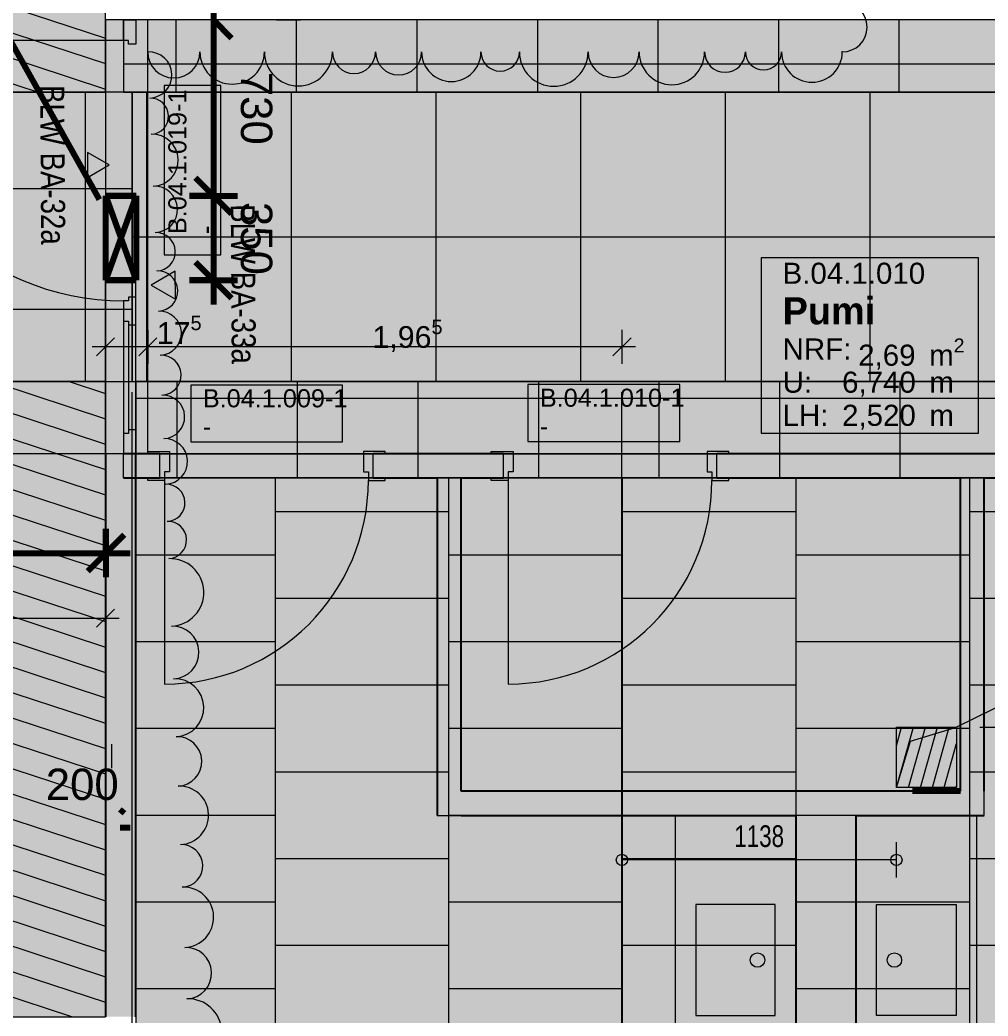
# Model space of a CAD drawing. Header units: metres. Extents: x -22.4 to 53.1, y 133.6 to 157.9.
# Drawn here: x -2.097 to 1.919, y 141.472 to 145.605 of the extents above; entities that cross this region are included whole.
import ezdxf

# ---------------------------------------------------------------- set-up
doc = ezdxf.new("R2010")
doc.units = ezdxf.units.M
doc.header["$MEASUREMENT"] = 0
for name, pattern in [('Punktlinie', [0.0035, 0, -0.0035]), ('Strichlinie', [0.004, 0.003, -0.001]), ('Strichlinie-über-Schnitt', [0.0023, 0.0008, -0.0015]), ('Strichpunktlinie', [0.006703, 0.003528, -0.001764, 0, -0.001411])]:
    doc.linetypes.add(name, pattern=pattern)
for name, color, linetype in [('00  Raster', 7, 'Continuous'), ('10  Treppen + Rampen', 7, 'Continuous'), ('10  Wand Massiv', 7, 'Continuous'), ('20  Boden Aufbauten', 7, 'Continuous'), ('20  Boden Aufbauten_Deckschraffur', 7, 'Continuous'), ('20  Möbel Sanitär', 7, 'Continuous'), ('20  Wand Leichtbau', 7, 'Continuous'), ('20  Wand Leichtbau_Deckschraffur', 7, 'Continuous'), ('20  Wand Leichtbau_Schnittschraffur', 7, 'Continuous'), ('20  Wand Leichtbau_Tür', 7, 'Continuous'), ('40 Bemaßung 1_ 50 Bodenspiegel', 7, 'Continuous'), ('40 Text Ausbau 1_50 Bodenspiegel', 7, 'Continuous'), ('50  NUF - Raumstempel', 7, 'Continuous'), ('BAE-SUD-Bem', 7, 'Continuous'), ('BAE-SUD-DD', 7, 'Continuous'), ('BAE-SUD-DD-Kernbohrzone', 7, 'Continuous'), ('BAE-SUD-Text', 7, 'Continuous'), ('Bemaßungen-100', 7, 'Continuous'), ('EPS-SUD-BD', 7, 'Continuous'), ('EPS-SUD-DD', 7, 'Continuous'), ('Neubau_00  Indexwolken', 7, 'Continuous'), ('Neubau_20  Boden Aufbauten', 7, 'Continuous'), ('Neubau_20  Boden Aufbauten_Deckschraffur', 7, 'Continuous'), ('Neubau_20  Bodenschott', 7, 'Continuous'), ('Neubau_20  Bodenschott_Deckschraffur', 7, 'Continuous'), ('Neubau_40 Text Ausbau 1_50 Bodenspiegel', 7, 'Continuous'), ('Neubau_50 NUF - Raumstempel MIETERAUSBAU', 7, 'Continuous')]:
    doc.layers.add(name, color=color, linetype=linetype)
doc.styles.add('ERSTELLTER_STIL_1', font='')
doc.styles.add('ERSTELLTER_STIL_2', font='')
doc.styles.add('ERSTELLTER_STIL_3', font='')
doc.styles.get('ERSTELLTER_STIL_1').set_extended_font_data('Arial')
doc.styles.get('ERSTELLTER_STIL_2').set_extended_font_data('Arial Narrow')
doc.styles.get('ERSTELLTER_STIL_3').set_extended_font_data('Arial', bold=True)
pattern_1 = [(341.86749, (-110.10794, 75.26466), (0.03112157, 0.09503393), [])]
pattern_2 = [(360, (14.0547, 142.5352), (2e-07, 0.5), []), (90, (14.0547, 142.5352), (-0.5, 2e-07), [])]

# ---------------------------------------------------------------- blocks, each defined once
blk = doc.blocks.new('*X21', base_point=(-23.4289, 120.7796))
at = {"layer": '20  Boden Aufbauten_Deckschraffur', "color": 254, "linetype": 'Continuous', "lineweight": 18, "ltscale": 1000, "true_color": 0xdfdfdf}
for p, q in [((-1.0386, 143.7049), (-1.0386, 143.5649)), ((-0.3186, 143.7049), (-0.3186, 143.3849)), ((0.4014, 143.7049), (0.4014, 143.5649)), ((1.1214, 143.7049), (1.1214, 143.3849)), ((1.8414, 143.7049), (1.8414, 143.5649)), ((-0.3186, 143.5649), (-1.0386, 143.5649)), ((-1.0386, 143.5649), (-1.0386, 143.2049)), ((1.1214, 143.5649), (0.4014, 143.5649)), ((0.4014, 143.5649), (0.4014, 143.2049)), ((2.5614, 143.5649), (1.8414, 143.5649)), ((1.8414, 143.5649), (1.8414, 143.2049)), ((-1.0386, 143.3849), (-1.6166, 143.3849)), ((0.4014, 143.3849), (-0.3186, 143.3849)), ((-0.3186, 143.3849), (-0.3186, 143.0249)), ((1.8414, 143.3849), (1.1214, 143.3849)), ((1.1214, 143.3849), (1.1214, 143.0249)), ((-0.3186, 143.2049), (-1.0386, 143.2049)), ((-1.0386, 143.2049), (-1.0386, 142.8449)), ((1.1214, 143.2049), (0.4014, 143.2049)), ((0.4014, 143.2049), (0.4014, 142.8449)), ((2.5614, 143.2049), (1.8414, 143.2049)), ((1.8414, 143.2049), (1.8414, 142.8449)), ((-1.0386, 143.0249), (-1.6166, 143.0249)), ((0.4014, 143.0249), (-0.3186, 143.0249)), ((-0.3186, 143.0249), (-0.3186, 142.6649)), ((1.8414, 143.0249), (1.1214, 143.0249)), ((1.1214, 143.0249), (1.1214, 142.6649)), ((-0.3186, 142.8449), (-1.0386, 142.8449)), ((-1.0386, 142.8449), (-1.0386, 142.4849)), ((1.1214, 142.8449), (0.4014, 142.8449)), ((0.4014, 142.8449), (0.4014, 142.4849)), ((2.5614, 142.8449), (1.8414, 142.8449)), ((1.8414, 142.8449), (1.8414, 142.4849)), ((-1.0386, 142.6649), (-1.6166, 142.6649)), ((0.4014, 142.6649), (-0.3186, 142.6649)), ((-0.3186, 142.6649), (-0.3186, 142.3049)), ((1.8414, 142.6649), (1.1214, 142.6649)), ((1.1214, 142.6649), (1.1214, 142.3049)), ((-0.3186, 142.4849), (-1.0386, 142.4849)), ((-1.0386, 142.4849), (-1.0386, 142.1249)), ((1.1214, 142.4849), (0.4014, 142.4849)), ((0.4014, 142.4849), (0.4014, 142.1249)), ((2.5614, 142.4849), (1.8414, 142.4849)), ((1.8414, 142.4849), (1.8414, 142.1249)), ((-1.0386, 142.3049), (-1.6166, 142.3049)), ((0.4014, 142.3049), (-0.3186, 142.3049)), ((-0.3186, 142.3049), (-0.3186, 141.9449)), ((1.8414, 142.3049), (1.1214, 142.3049)), ((1.1214, 142.3049), (1.1214, 141.9449)), ((-0.3186, 142.1249), (-1.0386, 142.1249)), ((-1.0386, 142.1249), (-1.0386, 141.7649)), ((1.1214, 142.1249), (0.4014, 142.1249)), ((0.4014, 142.1249), (0.4014, 141.7649)), ((2.5614, 142.1249), (1.8414, 142.1249)), ((1.8414, 142.1249), (1.8414, 141.7649)), ((-1.0386, 141.9449), (-1.6166, 141.9449)), ((0.4014, 141.9449), (-0.3186, 141.9449)), ((-0.3186, 141.9449), (-0.3186, 141.5849)), ((1.8414, 141.9449), (1.1214, 141.9449)), ((1.1214, 141.9449), (1.1214, 141.5849)), ((-0.3186, 141.7649), (-1.0386, 141.7649)), ((-1.0386, 141.7649), (-1.0386, 141.4049)), ((1.1214, 141.7649), (0.4014, 141.7649)), ((0.4014, 141.7649), (0.4014, 141.4049)), ((2.5614, 141.7649), (1.8414, 141.7649)), ((1.8414, 141.7649), (1.8414, 141.4049)), ((-1.0386, 141.5849), (-1.6166, 141.5849)), ((0.4014, 141.5849), (-0.3186, 141.5849)), ((-0.3186, 141.5849), (-0.3186, 141.2249)), ((1.8414, 141.5849), (1.1214, 141.5849)), ((1.1214, 141.5849), (1.1214, 141.2249))]:
    blk.add_line(p, q, dxfattribs=at)

msp = doc.modelspace()

# ---------------------------------------------------------------- hatches: boundary and pattern name
at = {"layer": '10  Treppen + Rampen', "linetype": 'Continuous', "lineweight": 0, "ltscale": 1000, "true_color": 0x000000}
for points in [[(-1.6775, 144.6999), (-1.615, 144.8749), (-1.74, 144.8749)], [(-1.74, 144.5249), (-1.615, 144.5249), (-1.6775, 144.6999)]]:
    msp.add_hatch(color=18, dxfattribs=at).paths.add_polyline_path(points)
at = {"layer": '20  Boden Aufbauten_Deckschraffur', "linetype": 'Continuous', "lineweight": 0, "true_color": 0xffffff}
msp.add_hatch(color=7, dxfattribs=at).paths.add_polyline_path([(-1.6166, 143.7049), (-1.6166, 138.0899), (1.4464, 138.0899), (1.4464, 139.0899), (1.7964, 139.0899), (1.7964, 138.0899), (3.7184, 138.0899), (3.7184, 143.7049)])
at = {"layer": '20  Wand Leichtbau_Deckschraffur', "linetype": 'Continuous', "lineweight": 0, "true_color": 0xffffff}
msp.add_hatch(color=7, dxfattribs=at).paths.add_polyline_path([(-1.6466, 144.3399), (-1.6466, 144.3549), (-1.6666, 144.3549), (-1.6666, 143.8899), (-1.6466, 143.8899), (-1.6466, 143.9049), (-1.6166, 143.9049), (-1.6166, 144.3399)])
at = {"layer": '20  Wand Leichtbau_Schnittschraffur', "linetype": 'Continuous', "lineweight": 0, "true_color": 0xffffff}
for points in [[(-1.6166, 145.6049), (-1.6666, 145.6049), (-1.6666, 145.5199), (-1.6466, 145.5199), (-1.6466, 145.5049), (-1.6166, 145.5049)], [(-1.6466, 144.3549), (-1.6466, 144.3399), (-1.6166, 144.3399), (-1.6166, 144.4549), (-1.6466, 144.4549), (-1.6466, 144.4399), (-1.6666, 144.4399), (-1.6666, 144.3549)], [(-1.6166, 143.8049), (-1.6166, 143.9049), (-1.6466, 143.9049), (-1.6466, 143.8899), (-1.6666, 143.8899), (-1.6666, 143.8049)], [(-1.4766, 143.8149), (-1.5666, 143.8149), (-1.5666, 143.8049), (-1.5166, 143.8049), (-1.5166, 143.7049), (-1.5666, 143.7049), (-1.5666, 143.6949), (-1.4966, 143.6949), (-1.4966, 143.7299), (-1.4766, 143.7299)], [(-0.6716, 143.8149), (-0.6716, 143.7299), (-0.6516, 143.7299), (-0.6516, 143.6949), (-0.5816, 143.6949), (-0.5816, 143.7049), (-0.6316, 143.7049), (-0.6316, 143.8049), (-0.5816, 143.8049), (-0.5816, 143.8149)], [(-0.0515, 143.8149), (-0.1415, 143.8149), (-0.1415, 143.8049), (-0.0915, 143.8049), (-0.0915, 143.7049), (-0.1415, 143.7049), (-0.1415, 143.6949), (-0.0715, 143.6949), (-0.0715, 143.7299), (-0.0515, 143.7299)], [(0.7535, 143.8149), (0.7535, 143.7299), (0.7735, 143.7299), (0.7735, 143.6949), (0.8435, 143.6949), (0.8435, 143.7049), (0.7935, 143.7049), (0.7935, 143.8049), (0.8435, 143.8049), (0.8435, 143.8149)]]:
    msp.add_hatch(color=7, dxfattribs=at).paths.add_polyline_path(points)
at = {"layer": '20  Wand Leichtbau_Schnittschraffur', "linetype": 'Continuous', "lineweight": 18}
for points in [[(-1.7416, 143.8049), (-1.7416, 141.4699), (-1.6166, 141.4699), (-1.6166, 143.8049)], [(-1.6666, 143.8049), (-1.6666, 143.7049), (-1.5166, 143.7049), (-1.5166, 143.8049)], [(-0.0915, 143.8049), (-0.6316, 143.8049), (-0.6316, 143.7049), (-0.0915, 143.7049)], [(0.7935, 143.8049), (0.7935, 143.7049), (2.7334, 143.7049), (2.7334, 143.8049)], [(-0.2666, 142.4049), (-0.2666, 143.7049), (-0.3666, 143.7049), (-0.3666, 142.4049)], [(1.9034, 142.4049), (1.9034, 143.7049), (1.8034, 143.7049), (1.8034, 142.4049)], [(-0.2666, 142.4049), (-0.3666, 142.3049), (-0.2666, 142.3049)], [(-0.3666, 142.4049), (-0.3666, 142.3049), (-0.2666, 142.4049)], [(1.8034, 142.4049), (-0.2666, 142.4049), (-0.2666, 142.3049), (1.8034, 142.3049)], [(1.9034, 142.4049), (1.8034, 142.4049), (1.9034, 142.3049)], [(1.8034, 142.4049), (1.8034, 142.3049), (1.9034, 142.3049)], [(1.1214, 142.3049), (1.1214, 141.1049), (1.3714, 141.1049), (1.3714, 142.3049)]]:
    msp.add_hatch(color=9, dxfattribs=at).paths.add_polyline_path(points)
at = {"layer": 'BAE-SUD-DD-Kernbohrzone', "linetype": 'Continuous', "lineweight": 18, "ltscale": 1000}
h = msp.add_hatch(dxfattribs=at)
h.set_pattern_fill('ANSI31_0001', color=9, style=0, pattern_type=2)
h.set_pattern_definition([(74.262, (1.65929, 142.67071), (-0.04584, 0.012918), [])])
h.paths.add_polyline_path([(1.5386, 142.6707), (1.5386, 142.4207), (1.7886, 142.4207), (1.7886, 142.6707)])
at = {"layer": 'Neubau_20  Boden Aufbauten_Deckschraffur', "linetype": 'Continuous', "lineweight": 18, "true_color": 0xd5d5ff}
for points in [[(-9.7566, 152.8749), (-9.7566, 150.225), (-9.8816, 150.225), (-9.8816, 145.6129), (-12.369, 145.613), (-12.369, 145.305), (-1.7416, 145.3049), (-1.7416, 145.7299), (1.0809, 145.7299), (1.0809, 148.1899), (-1.5691, 148.1899), (-1.5691, 152.8751)], [(-1.7416, 144.1049), (-12.3691, 144.1049), (-12.3691, 143.8049), (-5.3066, 143.8049), (-5.3066, 138.0899), (-3.0116, 138.0899), (-3.0116, 141.4699), (-1.7416, 141.4699), (-1.7416, 143.6299)]]:
    msp.add_hatch(color=254, dxfattribs=at).paths.add_polyline_path(points)
at = {"layer": 'Neubau_20  Boden Aufbauten_Deckschraffur', "linetype": 'Continuous', "lineweight": 0, "true_color": 0xffffff}
h = msp.add_hatch(dxfattribs=at)
h.set_pattern_fill('Holz_Schalung_liegend__1_A0', style=0, pattern_type=2)
h.set_pattern_definition(pattern_1)
h.paths.add_polyline_path([(-9.7566, 152.8749), (-9.7566, 150.225), (-9.8816, 150.225), (-9.8816, 145.6129), (-12.369, 145.613), (-12.369, 145.305), (-1.7416, 145.3049), (-1.7416, 145.7299), (1.0809, 145.7299), (1.0809, 148.1899), (-1.5691, 148.1899), (-1.5691, 152.8751)])
h = msp.add_hatch(color=7, dxfattribs=at)
h.paths.add_polyline_path([(-1.5691, 152.8749), (-1.5691, 148.1899), (3.8309, 148.1899), (3.8309, 145.6049), (-1.6666, 145.6049), (-1.6666, 145.3049), (29.4509, 145.3049), (29.4509, 148.8302), (30.6509, 148.8302), (30.6509, 152.1899), (30.5714, 152.1899), (30.5714, 152.5899), (30.7434, 152.5899), (30.7434, 152.8757), (3.7934, 152.8749)])
h.paths.add_polyline_path([(9.1184, 145.6049), (9.1184, 148.1899), (14.6184, 148.1899), (14.6184, 145.6049), (13.0834, 145.6049), (13.0834, 145.7949), (10.6384, 145.7949), (10.6384, 145.6049)], flags=0)
at = {"layer": 'Neubau_20  Boden Aufbauten_Deckschraffur', "linetype": 'Continuous', "lineweight": 18}
h = msp.add_hatch(dxfattribs=at)
h.set_pattern_fill('Verband__Quadrat__50x50__4D', color=6, style=0, pattern_type=2)
h.set_pattern_definition([(8e-13, (15.05054, 148.9226), (0, 0.5), []), (90, (15.05054, 148.9226), (-0.5, 0), [])])
h.paths.add_polyline_path([(-1.5691, 152.8749), (-1.5691, 148.1899), (3.8309, 148.1899), (3.8309, 145.6049), (-1.6666, 145.6049), (-1.6666, 145.3049), (29.4509, 145.3049), (29.4509, 148.8302), (30.6509, 148.8302), (30.6509, 152.1899), (30.5714, 152.1899), (30.5714, 152.5899), (30.7434, 152.5899), (30.7434, 152.8757), (3.7934, 152.8749)])
h.paths.add_polyline_path([(9.1184, 145.6049), (9.1184, 148.1899), (14.6184, 148.1899), (14.6184, 145.6049), (13.0834, 145.6049), (13.0834, 145.7949), (10.6384, 145.7949), (10.6384, 145.6049)], flags=0)
at = {"layer": 'Neubau_20  Boden Aufbauten_Deckschraffur', "linetype": 'Continuous', "lineweight": 50, "true_color": 0xefefef}
msp.add_hatch(color=7, dxfattribs=at).paths.add_polyline_path([(-1.6316, 145.3049), (-1.6316, 144.1049), (30.6509, 144.1049), (30.6509, 145.3049), (30.6509, 148.8302), (29.4509, 148.8302), (29.4509, 145.3049)])
at = {"layer": 'Neubau_20  Boden Aufbauten_Deckschraffur', "linetype": 'Continuous', "lineweight": 13, "true_color": 0x17c90e}
h = msp.add_hatch(dxfattribs=at)
h.set_pattern_fill('Verband__Quadrat__50x50__4D', color=92, style=0, pattern_type=2)
h.set_pattern_definition([(7e-13, (11.62936, 144.10494), (2e-07, 0.6), []), (90, (11.62936, 144.10494), (-0.6, 0), [])])
h.paths.add_polyline_path([(-1.6316, 145.3049), (-1.6316, 144.1049), (30.6509, 144.1049), (30.6509, 145.3049), (30.6509, 148.8302), (29.4509, 148.8302), (29.4509, 145.3049)])
at = {"layer": 'Neubau_20  Boden Aufbauten_Deckschraffur', "linetype": 'Continuous', "lineweight": 0, "true_color": 0xffffff}
for points in [[(-1.6316, 145.3049), (-12.3691, 145.305), (-12.3691, 144.1049), (-1.6316, 144.1049)], [(-1.6166, 144.1049), (-1.6166, 143.8049), (30.6509, 143.8049), (30.6509, 144.1049), (7.7559, 144.1049), (4.5184, 144.1049)], [(-1.6166, 143.8049), (-1.6166, 143.7049), (4.5184, 143.7049), (4.5184, 143.6799), (7.7559, 143.6799), (7.7559, 143.7049), (7.8809, 143.7049), (7.8809, 138.3249), (7.8434, 138.3249), (7.8434, 138.0149), (7.8809, 138.0149), (7.9772, 138.0149), (24.6034, 138.0149), (24.6034, 140.5199), (24.0034, 140.5199), (24.0034, 143.7899), (30.6509, 143.7899), (30.6509, 143.8049)]]:
    msp.add_hatch(color=7, dxfattribs=at).paths.add_polyline_path(points)
at = {"layer": 'Neubau_20  Boden Aufbauten_Deckschraffur', "linetype": 'Continuous', "lineweight": 18, "true_color": 0x9900ff}
h = msp.add_hatch(dxfattribs=at)
h.set_pattern_fill('Verband__Quadrat__50x50__4D', color=190, style=0, pattern_type=2)
h.set_pattern_definition([(0, (-3.8256, 144.40494), (0, 0.5), []), (90, (-3.8256, 144.40494), (-0.5, 0), [])])
h.paths.add_polyline_path([(-1.6316, 145.3049), (-12.3691, 145.305), (-12.3691, 144.1049), (-1.6316, 144.1049)])
at = {"layer": 'Neubau_20  Boden Aufbauten_Deckschraffur', "linetype": 'Continuous', "lineweight": 0, "true_color": 0xffffff}
h = msp.add_hatch(dxfattribs=at)
h.set_pattern_fill('Holz_Schalung_liegend__1_A0', style=0, pattern_type=2)
h.set_pattern_definition(pattern_1)
h.paths.add_polyline_path([(-1.7416, 144.1049), (-12.3691, 144.1049), (-12.3691, 143.8049), (-5.3066, 143.8049), (-5.3066, 138.0899), (-3.0116, 138.0899), (-3.0116, 141.4699), (-1.7416, 141.4699), (-1.7416, 143.6299)])
at = {"layer": 'Neubau_20  Boden Aufbauten_Deckschraffur', "linetype": 'Continuous', "lineweight": 18}
h = msp.add_hatch(dxfattribs=at)
h.set_pattern_fill('Verband__Quadrat__50x50__4D', color=6, style=0, pattern_type=2)
h.set_pattern_definition(pattern_2)
h.paths.add_polyline_path([(-1.6166, 144.1049), (-1.6166, 143.8049), (30.6509, 143.8049), (30.6509, 144.1049), (7.7559, 144.1049), (4.5184, 144.1049)])
h = msp.add_hatch(dxfattribs=at)
h.set_pattern_fill('Verband__Quadrat__50x50__4D', color=6, style=0, pattern_type=2)
h.set_pattern_definition(pattern_2)
h.paths.add_polyline_path([(-1.6166, 143.8049), (-1.6166, 143.7049), (4.5184, 143.7049), (4.5184, 143.6799), (7.7559, 143.6799), (7.7559, 143.7049), (7.8809, 143.7049), (7.8809, 138.3249), (7.8434, 138.3249), (7.8434, 138.0149), (7.8809, 138.0149), (7.9772, 138.0149), (24.6034, 138.0149), (24.6034, 140.5199), (24.0034, 140.5199), (24.0034, 143.7899), (30.6509, 143.7899), (30.6509, 143.8049)])
at = {"layer": 'Neubau_20  Bodenschott_Deckschraffur', "linetype": 'Continuous', "lineweight": 0, "true_color": 0x11960a}
msp.add_hatch(color=94, dxfattribs=at).paths.add_polyline_path([(-1.5666, 143.8049), (-1.5666, 145.6049), (-1.7416, 145.6049), (-1.7416, 143.8049)])
at = {"layer": 'Neubau_40 Text Ausbau 1_50 Bodenspiegel', "linetype": 'Continuous', "lineweight": 0, "true_color": 0xffffff}
for points in [[(-1.7271, 145.0039), (-1.8172, 145.0551), (-1.8165, 144.9515)], [(-1.5521, 144.5041), (-1.4517, 144.4471), (-1.4525, 144.5625)]]:
    msp.add_hatch(color=7, dxfattribs=at).paths.add_polyline_path(points)

# ---------------------------------------------------------------- linework, layer by layer
at = {"layer": '00  Raster', "color": 7, "linetype": 'Strichpunktlinie', "lineweight": 13, "ltscale": 1000}
for p, q in [((-1.6316, 133.7291), (-1.6316, 155.8899)), ((0.4004, 133.7291), (0.4004, 155.8899))]:
    msp.add_line(p, q, dxfattribs=at)
at = {"layer": '20  Boden Aufbauten', "color": 7, "linetype": 'Continuous', "lineweight": 13, "ltscale": 1000, "flags": 128}
msp.add_lwpolyline([(-1.6166, 143.7049), (-1.6166, 138.0899), (1.4464, 138.0899), (1.4464, 139.0899), (1.7964, 139.0899), (1.7964, 138.0899), (3.7184, 138.0899), (3.7184, 143.7049)], close=True, dxfattribs=at)
at = {"layer": '20  Möbel Sanitär', "color": 9, "linetype": 'Continuous', "lineweight": 18, "ltscale": 1000}
for p, q in [((0.6214, 142.3049), (0.6214, 141.1049)), ((0.6214, 142.3049), (1.1214, 142.3049)), ((1.1214, 142.3049), (1.1214, 141.1049)), ((1.3714, 142.3049), (1.3714, 141.1049)), ((1.8714, 142.3049), (1.3714, 142.3049)), ((1.8714, 142.3049), (1.8714, 141.1049)), ((0.7064, 141.9349), (0.7064, 141.4749)), ((1.0364, 141.9349), (0.7064, 141.9349)), ((1.0364, 141.4749), (1.0364, 141.9349)), ((1.4564, 141.4749), (1.4564, 141.9349)), ((1.4564, 141.9349), (1.7864, 141.9349)), ((1.7864, 141.9349), (1.7864, 141.4749)), ((0.7064, 141.4749), (1.0364, 141.4749)), ((1.7864, 141.4749), (1.4564, 141.4749))]:
    msp.add_line(p, q, dxfattribs=at)
for centre in [(0.9625, 141.7049), (1.5303, 141.7049)]:
    msp.add_circle(centre, 0.03, dxfattribs=at)
at = {"layer": '20  Wand Leichtbau', "color": 7, "linetype": 'Continuous', "lineweight": 13, "ltscale": 1000}
for p, q in [((-1.6666, 145.6049), (-1.7416, 145.6049)), ((-1.6166, 145.6049), (-1.6666, 145.6049)), ((-1.6666, 143.8049), (-1.7416, 143.8049)), ((-1.6166, 143.8049), (-1.6666, 143.8049)), ((-1.5166, 143.7049), (-1.5166, 143.8049)), ((-0.6316, 143.7049), (-0.6316, 143.8049)), ((-0.0915, 143.7049), (-0.0915, 143.8049)), ((0.7935, 143.7049), (0.7935, 143.8049))]:
    msp.add_line(p, q, dxfattribs=at)
at = {"layer": '20  Wand Leichtbau', "color": 7, "linetype": 'Continuous', "lineweight": 13, "ltscale": 1000, "flags": 128}
for points in [[(-1.2629, 144.63), (-1.2629, 145.3328), (-1.4986, 145.3328), (-1.4986, 144.63)], [(-1.3882, 143.8543), (-0.7582, 143.8543), (-0.7582, 144.09), (-1.3882, 144.09)], [(0.0098, 143.8565), (0.6398, 143.8565), (0.6398, 144.0922), (0.0098, 144.0922)]]:
    msp.add_lwpolyline(points, close=True, dxfattribs=at)
at = {"layer": '20  Wand Leichtbau', "color": 7, "linetype": 'Strichlinie-über-Schnitt', "lineweight": 18, "ltscale": 1000, "flags": 128}
for points in [[(-1.7416, 143.8049), (-12.4316, 143.8049)], [(-1.7416, 143.6799), (-1.7416, 143.8049)], [(-12.4316, 143.6799), (-1.7416, 143.6799)]]:
    msp.add_lwpolyline(points, dxfattribs=at)
at = {"layer": '20  Wand Leichtbau', "color": 7, "linetype": 'Continuous', "lineweight": 25, "ltscale": 1000, "flags": 128}
for points in [[(-1.7416, 143.8049), (-1.7416, 141.4699)], [(-1.5166, 143.8049), (-1.6666, 143.8049)], [(-1.6166, 141.4699), (-1.6166, 143.8049)], [(-0.0915, 143.8049), (-0.6316, 143.8049)], [(2.7334, 143.8049), (0.7935, 143.8049)], [(-1.6666, 143.7049), (-1.5166, 143.7049)], [(-0.6316, 143.7049), (-0.3666, 143.7049)], [(-0.3666, 143.7049), (-0.3666, 142.3049)], [(-0.2666, 142.4049), (-0.2666, 143.7049)], [(-0.2666, 143.7049), (-0.0915, 143.7049)], [(0.7935, 143.7049), (1.8034, 143.7049)], [(1.8034, 143.7049), (1.8034, 142.4049)], [(1.9034, 142.4049), (1.9034, 143.7049)], [(1.9034, 143.7049), (2.7334, 143.7049)], [(1.8034, 142.4049), (-0.2666, 142.4049)], [(-0.2666, 142.3049), (1.1214, 142.3049)], [(1.1214, 142.3049), (1.1214, 141.1049)], [(1.3714, 142.3049), (1.9034, 142.3049)], [(1.3714, 141.1049), (1.3714, 142.3049)]]:
    msp.add_lwpolyline(points, dxfattribs=at)
at = {"layer": '20  Wand Leichtbau', "color": 7, "linetype": 'Continuous', "lineweight": 13, "ltscale": 1000, "flags": 128}
for points in [[(-1.6666, 143.7049), (-1.6666, 143.8049)], [(1.9034, 142.3049), (1.9034, 142.4049)], [(-0.3666, 142.3049), (-0.2666, 142.3049)]]:
    msp.add_lwpolyline(points, dxfattribs=at)
at = {"layer": '20  Wand Leichtbau_Tür', "color": 7, "linetype": 'Strichlinie-über-Schnitt', "lineweight": 13, "ltscale": 1000}
for p, q in [((-1.7416, 143.8049), (-1.7416, 145.6049)), ((-1.6166, 143.8049), (-1.6166, 145.6049)), ((-0.6316, 143.8049), (-1.5166, 143.8049)), ((0.7935, 143.8049), (-0.0915, 143.8049)), ((-0.6316, 143.7049), (-1.5166, 143.7049)), ((0.7935, 143.7049), (-0.0915, 143.7049))]:
    msp.add_line(p, q, dxfattribs=at)
at = {"layer": '20  Wand Leichtbau_Tür', "color": 7, "linetype": 'Continuous', "lineweight": 13, "ltscale": 1000}
for p, q in [((-1.6666, 145.6049), (-1.7416, 145.6049)), ((-1.6166, 145.6049), (-1.6666, 145.6049)), ((-1.6166, 145.6049), (-1.6666, 145.6049)), ((-1.6666, 143.8049), (-1.7416, 143.8049)), ((-1.6166, 143.8049), (-1.6666, 143.8049)), ((-1.6166, 143.8049), (-1.6666, 143.8049)), ((-1.5166, 143.7049), (-1.5166, 143.8049)), ((-1.5166, 143.7049), (-1.5166, 143.8049)), ((-0.6316, 143.7049), (-0.6316, 143.8049)), ((-0.6316, 143.7049), (-0.6316, 143.8049)), ((-0.0915, 143.7049), (-0.0915, 143.8049)), ((-0.0915, 143.7049), (-0.0915, 143.8049)), ((0.7935, 143.7049), (0.7935, 143.8049)), ((0.7935, 143.7049), (0.7935, 143.8049))]:
    msp.add_line(p, q, dxfattribs=at)
at = {"layer": '20  Wand Leichtbau_Tür', "color": 7, "linetype": 'Continuous', "lineweight": 18, "ltscale": 1000}
for p, q in [((-1.6666, 145.5199), (-1.6666, 145.6049)), ((-1.6666, 145.6049), (-1.6166, 145.6049)), ((-1.6166, 145.6049), (-1.6166, 145.5049)), ((-1.6666, 145.5199), (-2.7466, 145.5199)), ((-1.6466, 145.5199), (-1.6666, 145.5199)), ((-1.6466, 145.5049), (-1.6466, 145.5199)), ((-1.6166, 145.5049), (-1.6466, 145.5049)), ((-1.6466, 144.4399), (-1.6666, 144.4399)), ((-1.6666, 144.4399), (-1.6666, 144.3549)), ((-1.6166, 144.4549), (-1.6466, 144.4549)), ((-1.6466, 144.4549), (-1.6466, 144.4399)), ((-1.6166, 144.3399), (-1.6166, 144.4549)), ((-1.6666, 144.3549), (-1.6666, 143.8899)), ((-1.6666, 144.3549), (-1.6466, 144.3549)), ((-1.6466, 144.3549), (-1.6466, 144.3399)), ((-1.6466, 144.3399), (-1.6166, 144.3399)), ((-1.6466, 144.3399), (-1.6466, 143.9049)), ((-1.6166, 143.9049), (-1.6166, 144.3399)), ((-1.6166, 143.9049), (-1.6466, 143.9049)), ((-1.6466, 143.9049), (-1.6466, 143.8899)), ((-1.6166, 143.8049), (-1.6166, 143.9049)), ((-1.6466, 143.8899), (-1.6666, 143.8899)), ((-1.6666, 143.8899), (-1.6666, 143.8049)), ((-1.5666, 143.8049), (-1.5666, 143.8149)), ((-1.5666, 143.8149), (-1.4766, 143.8149)), ((-1.4766, 143.8149), (-1.4766, 143.7299)), ((-0.6716, 143.8149), (-0.6716, 143.7299)), ((-0.5816, 143.8149), (-0.6716, 143.8149)), ((-0.5816, 143.8049), (-0.5816, 143.8149)), ((-0.1415, 143.8049), (-0.1415, 143.8149)), ((-0.1415, 143.8149), (-0.0515, 143.8149)), ((-0.0515, 143.8149), (-0.0515, 143.7299)), ((0.7535, 143.8149), (0.7535, 143.7299)), ((0.8435, 143.8149), (0.7535, 143.8149)), ((0.8435, 143.8049), (0.8435, 143.8149)), ((-1.6666, 143.8049), (-1.6166, 143.8049)), ((-1.5166, 143.8049), (-1.5666, 143.8049)), ((-1.5166, 143.7049), (-1.5166, 143.8049)), ((-0.6316, 143.7049), (-0.6316, 143.8049)), ((-0.6316, 143.8049), (-0.5816, 143.8049)), ((-0.0915, 143.8049), (-0.1415, 143.8049)), ((-0.0915, 143.7049), (-0.0915, 143.8049)), ((0.7935, 143.7049), (0.7935, 143.8049)), ((0.7935, 143.8049), (0.8435, 143.8049)), ((-1.4766, 143.7299), (-1.4966, 143.7299)), ((-1.4966, 143.7299), (-1.4966, 143.6949)), ((-0.6716, 143.7299), (-0.6516, 143.7299)), ((-0.6516, 143.7299), (-0.6516, 143.6949)), ((-0.0515, 143.7299), (-0.0715, 143.7299)), ((-0.0715, 143.7299), (-0.0715, 143.6949)), ((0.7535, 143.7299), (0.7735, 143.7299)), ((0.7735, 143.7299), (0.7735, 143.6949)), ((-1.5666, 143.6949), (-1.5666, 143.7049)), ((-1.5666, 143.7049), (-1.5166, 143.7049)), ((-1.4966, 143.6949), (-1.5666, 143.6949)), ((-1.4966, 143.6949), (-1.4966, 142.8499)), ((-0.6516, 143.6949), (-0.5816, 143.6949)), ((-0.5816, 143.7049), (-0.6316, 143.7049)), ((-0.5816, 143.6949), (-0.5816, 143.7049)), ((-0.1415, 143.6949), (-0.1415, 143.7049)), ((-0.1415, 143.7049), (-0.0915, 143.7049)), ((-0.0715, 143.6949), (-0.1415, 143.6949)), ((-0.0715, 143.6949), (-0.0715, 142.8499)), ((0.7735, 143.6949), (0.8435, 143.6949)), ((0.8435, 143.7049), (0.7935, 143.7049)), ((0.8435, 143.6949), (0.8435, 143.7049))]:
    msp.add_line(p, q, dxfattribs=at)
at = {"layer": '20  Wand Leichtbau_Tür', "color": 7, "linetype": 'Continuous', "lineweight": 13, "ltscale": 1000}
for centre, radius, start, end in [((-1.6666, 145.5199), 1.08, 180, 270), ((-1.4966, 143.6949), 0.845, 270, 360), ((-0.0715, 143.6949), 0.845, 270, 360)]:
    msp.add_arc(centre, radius, start, end, dxfattribs=at)
at = {"layer": '40 Bemaßung 1_ 50 Bodenspiegel', "color": 7, "linetype": 'Continuous', "lineweight": 13, "ltscale": 1000}
for p, q in [((-1.7416, 144.3189), (-1.7416, 144.1783)), ((-1.5666, 144.3189), (-1.5666, 144.1783)), ((0.4004, 144.3189), (0.4004, 144.1783)), ((-1.7041, 144.2861), (-1.7791, 144.2111)), ((-1.6041, 144.2111), (-1.5291, 144.2861)), ((0.3629, 144.2111), (0.4379, 144.2861)), ((-1.7416, 144.2486), (-1.7978, 144.2486)), ((-1.5666, 144.2486), (-1.7416, 144.2486)), ((0.4004, 144.2486), (-1.5666, 144.2486)), ((0.4567, 144.2486), (0.4004, 144.2486)), ((-1.7416, 143.0526), (-1.7416, 143.1932)), ((-1.7791, 143.0854), (-1.7041, 143.1604)), ((-5.1566, 143.1229), (-1.7416, 143.1229)), ((-1.7416, 143.1229), (-1.6853, 143.1229))]:
    msp.add_line(p, q, dxfattribs=at)
at = {"layer": '50  NUF - Raumstempel', "color": 7, "linetype": 'Continuous', "lineweight": 13, "ltscale": 1000}
for p, q in [((1.8789, 144.6177), (0.9783, 144.6177)), ((0.9783, 144.6177), (0.9783, 143.8909)), ((1.8789, 143.8909), (1.8789, 144.6177)), ((0.9783, 143.8909), (1.8789, 143.8909))]:
    msp.add_line(p, q, dxfattribs=at)
at = {"layer": '50  NUF - Raumstempel', "color": 7, "linetype": 'Punktlinie', "lineweight": 13, "ltscale": 1000, "flags": 128}
msp.add_lwpolyline([(-18.9066, 137.869), (-18.9066, 150.382), (-9.7966, 150.382), (-9.7966, 152.8749), (3.7184, 152.8749), (3.7184, 152.6049), (3.5534, 152.6049), (3.5534, 152.1749), (3.7184, 152.1749), (3.7184, 146.3199), (3.5534, 146.3199), (3.5534, 145.8899), (3.7184, 145.8899), (3.7184, 145.7049), (-1.7166, 145.7049), (-1.7166, 141.4699), (-3.0116, 141.4699), (-3.0116, 138.1049), (-5.6066, 138.1049), (-5.6066, 137.869)], close=True, dxfattribs=at)
at = {"layer": 'BAE-SUD-Bem', "color": 9, "linetype": 'Continuous', "lineweight": 18, "ltscale": 1000}
for p, q in [((2.0317, 143.7049), (1.8842, 143.7049)), ((1.8842, 142.6707), (2.0317, 142.6707)), ((0.4004, 142.194), (0.4004, 142.0466)), ((1.5386, 142.0466), (1.5386, 142.194)), ((1.5381, 142.1203), (0.4009, 142.1203))]:
    msp.add_line(p, q, dxfattribs=at)
at = {"layer": 'BAE-SUD-Bem', "color": 7, "linetype": 'Continuous', "lineweight": 100, "ltscale": 1000}
msp.add_line((1.805, 142.4049), (1.605, 142.4049), dxfattribs=at)
at = {"layer": 'BAE-SUD-Bem', "color": 9, "linetype": 'Continuous', "lineweight": 18, "ltscale": 1000}
for centre in [(0.4004, 142.1203), (1.5386, 142.1203)]:
    msp.add_circle(centre, 0.0234, dxfattribs=at)
at = {"layer": 'BAE-SUD-DD', "color": 9, "linetype": 'Strichlinie', "lineweight": 18, "ltscale": 1000, "flags": 128}
msp.add_lwpolyline([(1.5386, 142.6707), (1.7886, 142.6707), (1.7886, 142.4207), (1.5386, 142.4207)], close=True, dxfattribs=at)
msp.add_lwpolyline([(1.5386, 142.4207), (1.5971, 142.6122), (1.7886, 142.6707)], dxfattribs=at)
at = {"layer": 'BAE-SUD-Text', "color": 7, "linetype": 'Continuous', "lineweight": 100, "ltscale": 1000}
for p, q in [((-1.615, 144.8749), (-1.74, 144.5249)), ((-1.615, 144.5249), (-1.74, 144.8749)), ((-1.74, 144.8749), (-1.615, 144.8749)), ((-1.74, 144.5249), (-1.74, 144.8749)), ((-1.615, 144.8749), (-1.74, 144.8749)), ((-1.615, 144.8749), (-1.615, 144.5249)), ((-1.74, 144.5249), (-1.615, 144.5249)), ((-1.615, 144.5249), (-1.74, 144.5249))]:
    msp.add_line(p, q, dxfattribs=at)
at = {"layer": 'BAE-SUD-Text', "color": 9, "linetype": 'Continuous', "lineweight": 18, "ltscale": 1000}
msp.add_line((2.1637, 142.8564), (1.7886, 142.6707), dxfattribs=at)
at = {"layer": 'DEFPOINTS', "color": 9, "linetype": 'Continuous', "lineweight": 18, "ltscale": 1000}
for p, q in [((1.6928, 143.7049), (1.6929, 143.7049)), ((1.6928, 142.6707), (1.6929, 142.6707)), ((0.4004, 142.5457), (0.4005, 142.5457)), ((1.5386, 142.5457), (1.5386, 142.5457)), ((0.4004, 142.1203), (0.4005, 142.1203))]:
    msp.add_line(p, q, dxfattribs=at)
at = {"layer": 'EPS-SUD-BD', "color": 7, "linetype": 'Continuous', "lineweight": 100, "ltscale": 1000}
msp.add_line((-1.767, 144.8598), (-2.3689, 145.9339), dxfattribs=at)
at = {"layer": 'EPS-SUD-DD', "color": 7, "linetype": 'Continuous', "lineweight": 100, "ltscale": 1000}
for p, q in [((-1.2941, 145.7049), (-1.294, 144.775)), ((-1.294, 145.6049), (-1.219, 145.5299)), ((-1.294, 144.975), (-1.2939, 144.425)), ((-1.294, 144.875), (-1.369, 144.9499)), ((-1.294, 144.875), (-1.369, 144.9499)), ((-1.394, 144.8749), (-1.194, 144.875)), ((-1.294, 144.875), (-1.394, 144.8749)), ((-1.394, 144.8749), (-1.194, 144.875)), ((-1.294, 144.875), (-1.394, 144.8749)), ((-1.294, 144.875), (-1.219, 144.8)), ((-1.294, 144.875), (-1.219, 144.8)), ((-1.2939, 144.525), (-1.3689, 144.5999)), ((-1.3939, 144.5249), (-1.1939, 144.525)), ((-1.2939, 144.525), (-1.3939, 144.5249)), ((-1.2939, 144.525), (-1.2189, 144.45)), ((-1.74, 143.4933), (-1.74, 143.2933)), ((-1.74, 143.3933), (-1.74, 143.4933)), ((-1.74, 143.3933), (-1.665, 143.4683)), ((-3.77, 143.3933), (-1.64, 143.3933)), ((-1.74, 143.3933), (-1.815, 143.3183)), ((-1.6803, 142.3148), (-1.665, 142.3301)), ((-1.6806, 142.2551), (-1.64, 142.2551))]:
    msp.add_line(p, q, dxfattribs=at)
at = {"layer": 'Neubau_00  Indexwolken', "color": 1, "linetype": 'Continuous', "lineweight": 13, "ltscale": 1000}
for centre, radius, start, end in [((1.3143, 145.5749), 0.1028, 270, 90), ((-1.5626, 145.3763), 0.096, 272.3652, 92.3652), ((-1.4584, 145.4722), 0.1082, 180, 360), ((-1.2165, 145.4722), 0.1336, 180, 360), ((-0.9418, 145.4722), 0.1411, 180, 360), ((-0.7112, 145.4722), 0.0896, 180, 0), ((-0.526, 145.4722), 0.0955, 180, 0), ((-0.3075, 145.4722), 0.123, 180, 0), ((-0.1048, 145.4722), 0.0797, 180, 0), ((0.1173, 145.4722), 0.1424, 180, 0), ((0.3655, 145.4722), 0.1058, 180, 360), ((0.6073, 145.4722), 0.1359, 180, 360), ((0.8278, 145.4722), 0.0846, 180, 0), ((0.9875, 145.4722), 0.075, 180, 0), ((1.1884, 145.4722), 0.1259, 180, 360), ((-1.5556, 145.2054), 0.075, 272.3652, 92.3652), ((-1.548, 145.0229), 0.1077, 272.3652, 92.3652), ((-1.5396, 144.8191), 0.0962, 272.3652, 92.3652), ((-1.5323, 144.6433), 0.0797, 272.3652, 92.3652), ((-1.5256, 144.4801), 0.0837, 272.3652, 92.3652), ((-1.5184, 144.3053), 0.0912, 272.3652, 92.3652), ((-1.5112, 144.1313), 0.083, 272.3652, 92.3652), ((-1.504, 143.9581), 0.0904, 272.3652, 92.3652), ((-1.4964, 143.7732), 0.0947, 272.3652, 92.3652), ((-1.4893, 143.6015), 0.0771, 272.3652, 92.3652), ((-1.4829, 143.4473), 0.0772, 272.3652, 92.3652), ((-1.474, 143.23), 0.1402, 272.3652, 92.3652), ((-1.4637, 142.9807), 0.1093, 272.3652, 92.3652), ((-1.4542, 142.7514), 0.1201, 272.3652, 92.3652), ((-1.445, 142.529), 0.1025, 272.3652, 92.3652), ((-1.4358, 142.3053), 0.1214, 272.3652, 92.3652), ((-1.4271, 142.0956), 0.0885, 272.3652, 92.3652), ((-1.4183, 141.8822), 0.125, 272.3652, 92.3652), ((-1.4087, 141.6504), 0.107, 272.3652, 92.3652), ((-1.3986, 141.4046), 0.1391, 272.3652, 92.3652)]:
    msp.add_arc(centre, radius, start, end, dxfattribs=at)
for p in [(-1.5666, 145.4722), (1.3143, 145.4722)]:
    msp.add_point(p, dxfattribs=at)
at = {"layer": 'Neubau_20  Boden Aufbauten', "color": 7, "linetype": 'Continuous', "lineweight": 13, "ltscale": 1000, "flags": 128}
for points in [[(-9.7566, 152.8749), (-9.7566, 150.225), (-9.8816, 150.225), (-9.8816, 145.6129), (-12.369, 145.613), (-12.369, 145.305), (-1.7416, 145.3049), (-1.7416, 145.7299), (1.0809, 145.7299), (1.0809, 148.1899), (-1.5691, 148.1899), (-1.5691, 152.8751)], [(-1.5691, 152.8749), (-1.5691, 148.1899), (3.8309, 148.1899), (3.8309, 145.6049), (-1.6666, 145.6049), (-1.6666, 145.3049), (29.4509, 145.3049), (29.4509, 148.8302), (30.6509, 148.8302), (30.6509, 152.1899), (30.5714, 152.1899), (30.5714, 152.5899), (30.7434, 152.5899), (30.7434, 152.8757), (3.7934, 152.8749)], [(-1.7416, 144.1049), (-12.3691, 144.1049), (-12.3691, 143.8049), (-5.3066, 143.8049), (-5.3066, 138.0899), (-3.0116, 138.0899), (-3.0116, 141.4699), (-1.7416, 141.4699), (-1.7416, 143.6299)], [(-1.6166, 144.1049), (-1.6166, 143.8049), (30.6509, 143.8049), (30.6509, 144.1049), (7.7559, 144.1049), (4.5184, 144.1049)], [(-1.6166, 143.8049), (-1.6166, 143.7049), (4.5184, 143.7049), (4.5184, 143.6799), (7.7559, 143.6799), (7.7559, 143.7049), (7.8809, 143.7049), (7.8809, 138.3249), (7.8434, 138.3249), (7.8434, 138.0149), (7.8809, 138.0149), (7.9772, 138.0149), (24.6034, 138.0149), (24.6034, 140.5199), (24.0034, 140.5199), (24.0034, 143.7899), (30.6509, 143.7899), (30.6509, 143.8049)]]:
    msp.add_lwpolyline(points, close=True, dxfattribs=at)
at = {"layer": 'Neubau_20  Boden Aufbauten', "color": 253, "linetype": 'Continuous', "lineweight": 18, "ltscale": 1000, "true_color": 0x9f9f9f, "flags": 128}
for points in [[(-1.6316, 145.3049), (-1.6316, 144.1049), (30.6509, 144.1049), (30.6509, 145.3049), (30.6509, 148.8302), (29.4509, 148.8302), (29.4509, 145.3049)], [(-1.6316, 145.3049), (-12.3691, 145.305), (-12.3691, 144.1049), (-1.6316, 144.1049)]]:
    msp.add_lwpolyline(points, close=True, dxfattribs=at)
at = {"layer": 'Neubau_20  Bodenschott', "color": 7, "linetype": 'Continuous', "lineweight": 18, "ltscale": 1000, "flags": 128}
for points in [[(-1.5666, 145.6049), (-1.7416, 145.6049)], [(-1.7416, 145.6049), (-1.7416, 143.8049)], [(-1.5666, 143.8049), (-1.5666, 145.6049)], [(-1.5666, 143.8049), (-1.7416, 143.8049)]]:
    msp.add_lwpolyline(points, dxfattribs=at)
at = {"layer": 'Neubau_40 Text Ausbau 1_50 Bodenspiegel', "color": 7, "linetype": 'Continuous', "lineweight": 18, "ltscale": 1000, "flags": 128}
for points in [[(-1.7271, 145.0039), (-1.8172, 145.0551), (-1.8165, 144.9515)], [(-1.5521, 144.5041), (-1.4517, 144.4471), (-1.4525, 144.5625)]]:
    msp.add_lwpolyline(points, close=True, dxfattribs=at)
at = {"layer": 'Neubau_50 NUF - Raumstempel MIETERAUSBAU', "color": 7, "linetype": 'Punktlinie', "lineweight": 13, "ltscale": 1000, "flags": 128}
msp.add_lwpolyline([(-0.4001, 143.8049), (-1.6166, 143.8049), (-1.6166, 145.6049), (-0.7366, 145.6049)], dxfattribs=at)

# ---------------------------------------------------------------- block references
at = {"layer": '10  Treppen + Rampen', "color": 7, "linetype": 'Continuous', "lineweight": 13, "ltscale": 1000}
msp.add_blockref('*X21', (-23.4289, 120.7796), dxfattribs=at)

# ---------------------------------------------------------------- texts
at = {"layer": '10  Wand Massiv', "color": 9, "linetype": 'Continuous', "lineweight": 18, "insert": (0.9695, 142.2182), "char_height": 0.09, "attachment_point": 5, "style": 'ERSTELLTER_STIL_2'}
msp.add_mtext('\\A1;{\\W0.900000x;\\pqc;\\fArial Narrow|b0|i0|c0|p38;1138}', dxfattribs=at)
at = {"layer": '20  Wand Leichtbau', "color": 7, "linetype": 'Continuous', "lineweight": 18, "char_height": 0.075, "attachment_point": 1, "rotation": 90, "style": 'ERSTELLTER_STIL_1'}
for s, insert in [('\\A1;{\\pql;\\pt0;\\fArial|b0|i0|c0|p38;B.04.1.019-1}', (-1.4814, 144.7164)), ('\\A1;{\\pql;\\pt0;\\fArial|b0|i0|c0|p38;-}', (-1.3636, 144.7164))]:
    msp.add_mtext(s, dxfattribs=dict(at, insert=insert))
at = {"layer": '20  Wand Leichtbau', "color": 7, "linetype": 'Continuous', "lineweight": 18, "char_height": 0.075, "attachment_point": 1, "style": 'ERSTELLTER_STIL_1'}
for s, insert in [('\\A1;{\\pql;\\pt0;\\fArial|b0|i0|c0|p38;B.04.1.009-1}', (-1.3383, 144.0728)), ('\\A1;{\\pql;\\pt0;\\fArial|b0|i0|c0|p38;B.04.1.010-1}', (0.0597, 144.0751)), ('\\A1;{\\pql;\\pt0;\\fArial|b0|i0|c0|p38;-}', (-1.3383, 143.955)), ('\\A1;{\\pql;\\pt0;\\fArial|b0|i0|c0|p38;-}', (0.0597, 143.9572))]:
    msp.add_mtext(s, dxfattribs=dict(at, insert=insert))
at = {"layer": '40 Bemaßung 1_ 50 Bodenspiegel', "color": 7, "linetype": 'Continuous', "lineweight": 13, "char_height": 0.09, "attachment_point": 7, "style": 'ERSTELLTER_STIL_1'}
for s, insert in [('\\A1;{\\pql;\\fArial|b0|i0|c0|p38;17\\fArial|b0|i0|c0|p38;\\A1{\\H.66x;\\S5^  ;}}', (-1.5291, 144.2348)), ('\\A1;{\\pql;\\fArial|b0|i0|c0|p38;1,96\\fArial|b0|i0|c0|p38;\\A1{\\H.66x;\\S5^  ;}}', (-0.6345, 144.2183))]:
    msp.add_mtext(s, dxfattribs=dict(at, insert=insert))
at = {"layer": '40 Text Ausbau 1_50 Bodenspiegel', "color": 7, "linetype": 'Continuous', "lineweight": 18, "char_height": 0.1, "attachment_point": 4, "rotation": 270.3951, "style": 'ERSTELLTER_STIL_2'}
for s, insert in [('\\A1;{\\pql;\\fArial Narrow|b0|i0|c0|p38;BLW BA-32a}', (-1.9638, 145.3345)), ('\\A1;{\\pql;\\fArial Narrow|b0|i0|c0|p38;BLW BA-33a}', (-1.1734, 144.8405))]:
    msp.add_mtext(s, dxfattribs=dict(at, insert=insert))
at = {"layer": '50  NUF - Raumstempel', "color": 7, "linetype": 'Continuous', "lineweight": 18, "attachment_point": 1}
for s, insert, char_height, style in [('\\A1;{\\pql;\\pt0;\\fArial|b0|i0|c0|p38;B.04.1.010}', (1.0667, 144.5977), 0.0875, 'ERSTELLTER_STIL_1'), ('\\A1;{\\pqj;\\pt0;\\fArial|b1|i0|c0|p38;Pumi}', (1.0667, 144.4545), 0.1125, 'ERSTELLTER_STIL_3'), ('\\A1;{\\pqj;\\pt0;\\fArial|b0|i0|c0|p38;NRF: }', (1.0667, 144.2834), 0.0875, 'ERSTELLTER_STIL_1'), ('\\A1;{\\pql;\\pt0,0.1;\\fArial|b0|i0|c0|p38;2,69\\fArial|b0|i0|c0|p38;\\A1{\\H.66x;\\S^  ;}\\fArial|b0|i0|c0|p38; m\\fArial|b0|i0|c0|p38;\\A1{\\H.66x;\\S2^  ;}}', (1.3803, 144.2834), 0.0875, 'ERSTELLTER_STIL_1'), ('\\A1;{\\pqj;\\pt0;\\fArial|b0|i0|c0|p38;U: }', (1.0667, 144.1459), 0.0875, 'ERSTELLTER_STIL_1'), ('\\A1;{\\pql;\\pt0,0.1;\\fArial|b0|i0|c0|p38;6,740\\fArial|b0|i0|c0|p38;\\A1{\\H.66x;\\S^  ;}\\fArial|b0|i0|c0|p38; m\\fArial|b0|i0|c0|p38;\\A1{\\H.66x;\\S^  ;}}', (1.3134, 144.1459), 0.0875, 'ERSTELLTER_STIL_1'), ('\\A1;{\\pqj;\\pt0;\\fArial|b0|i0|c0|p38;LH: }', (1.0667, 144.0084), 0.0875, 'ERSTELLTER_STIL_1'), ('\\A1;{\\pql;\\pt0,0.1;\\fArial|b0|i0|c0|p38;2,520\\fArial|b0|i0|c0|p38;\\A1{\\H.66x;\\S^  ;}\\fArial|b0|i0|c0|p38; m\\fArial|b0|i0|c0|p38;\\A1{\\H.66x;\\S^  ;}}', (1.3134, 144.0084), 0.0875, 'ERSTELLTER_STIL_1')]:
    msp.add_mtext(s, dxfattribs=dict(at, insert=insert, char_height=char_height, style=style))
at = {"layer": 'Bemaßungen-100', "color": 7, "linetype": 'Continuous', "lineweight": 100, "char_height": 0.13, "attachment_point": 1, "rotation": 270.0057, "style": 'ERSTELLTER_STIL_1'}
for s, insert in [('\\A1;{\\pql;\\fArial|b0|i0|c0|p38;730}', (-1.0502, 145.3899)), ('\\A1;{\\pql;\\fArial|b0|i0|c0|p38;350}', (-1.0502, 144.85))]:
    msp.add_mtext(s, dxfattribs=dict(at, insert=insert))
at = {"layer": 'Bemaßungen-100', "color": 7, "linetype": 'Continuous', "lineweight": 100, "insert": (-1.99, 142.4989), "char_height": 0.13, "attachment_point": 1, "style": 'ERSTELLTER_STIL_1'}
msp.add_mtext('\\A1;{\\pql;\\fArial|b0|i0|c0|p38;200}', dxfattribs=at)

doc.saveas('drawing.dxf')
